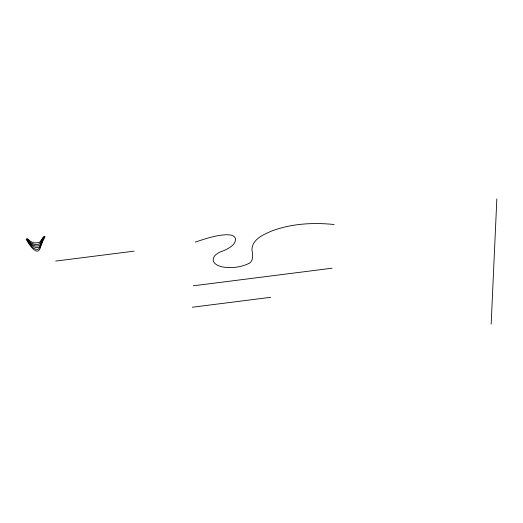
<?xml version="1.0" encoding="UTF-8"?>
<svg xmlns="http://www.w3.org/2000/svg" width="523" height="523" viewBox="0 0 523 523"><rect width="100%" height="100%" fill="white"/><g stroke="black" fill="none" stroke-linecap="round" stroke-linejoin="round"><path stroke-width="0.78" d="M491.156 324.123L496.85 198.877M195.282 242.11C205.415 238.73 215.738 235.18 226.498 234.722C229.741 234.781 234.579 234.984 235.598 238.795C235.677 245.15 228.754 248.203 223.909 250.648C210.181 254.531 208.965 264.913 224.197 267.22C231.99 268.162 240.149 267.305 247.379 264.148C253.93 262.154 252.831 254.982 251.936 249.791C252.079 239.214 263.755 234.376 272.019 230.891C291.749 223.563 313.297 222.36 334.086 224.517M55.66 261.082L134.065 251.151M193.301 285.8L332.098 268.207M192.327 307.236L270.731 297.299M40.735 246.333C37.97 258.885 28.373 243.457 26.15 239.063L26.477 239.024C29.151 243.156 32.047 249.255 37.636 249.576C41.912 247.118 41.448 240.312 44.762 236.703L45.089 236.664A75.253 52.084 -16.8 0 0 42.683 241.41L40.735 246.333M41.147 243.385C38.977 252.975 28.726 244.182 26.797 238.985L27.124 238.939C30.007 245.562 40.624 250.34 42.278 240.175A79.431 54.974 -16.8 0 1 44.115 236.788L44.435 236.749L41.147 243.385M41.225 241.332C38.859 247.797 29.517 243.594 27.451 238.9L30.419 241.384L33.112 242.613A9.081 6.283 -16.8 0 0 35.061 242.92L39.421 242.469L41.363 239.998A62.276 43.102 -16.8 0 1 42.794 237.815L43.788 236.827L41.225 241.332"/></g></svg>
